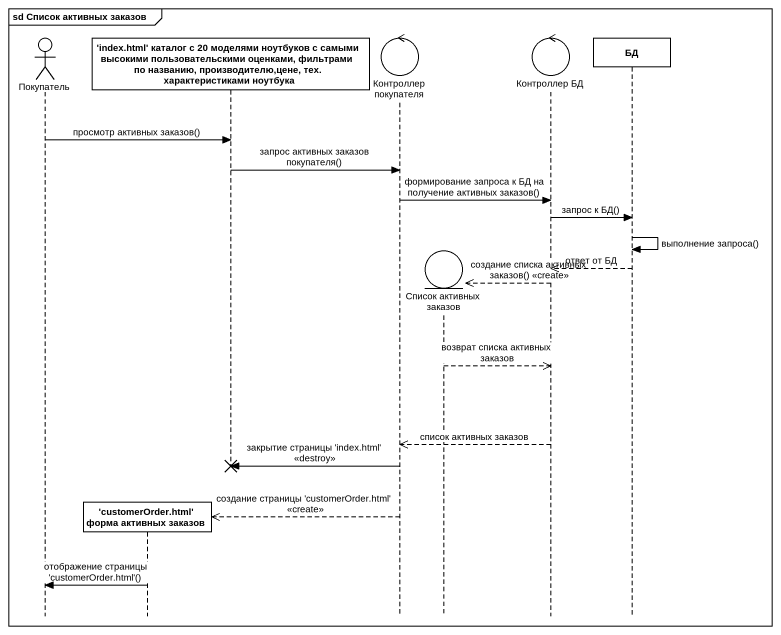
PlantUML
@startuml
mainframe sd Список активных заказов
hide footbox
actor Покупатель
participant "'customerOrder.html' форма активных заказов" as customerOrder_html_форма
participant "'index.html' каталог с 20 моделями ноутбуков c самыми высокими пользовательскими оценками, фильтрами по названию, производителю,цене, тех. характеристиками ноутбука" as index_html_каталог_с_20
control "Контроллер покупателя" as Контроллер_покупателя
entity "Список активных заказов" as Список_активных_заказов
control "Контроллер БД" as Контроллер_БД
participant БД

Покупатель -> index_html_каталог_с_20 : просмотр активных заказов()
index_html_каталог_с_20 -> Контроллер_покупателя : запрос активных заказов покупателя()
Контроллер_покупателя -> Контроллер_БД : формирование запроса к БД на получение активных заказов()
Контроллер_БД -> БД : запрос к БД()
БД -> БД : выполнение запроса()
БД -->> Контроллер_БД : ответ от БД
Контроллер_БД -->> Список_активных_заказов ** : создание списка активных заказов() <<create>>
Список_активных_заказов -->> Контроллер_БД : возврат списка активных заказов
Контроллер_БД -->> Контроллер_покупателя : список активных заказов
Контроллер_покупателя -> index_html_каталог_с_20 !! : закрытие страницы 'index.html' <<destroy>>
Контроллер_покупателя -->> customerOrder_html_форма ** : создание страницы 'customerOrder.html' <<create>>
customerOrder_html_форма -> Покупатель : отображение страницы 'customerOrder.html'()
@enduml
